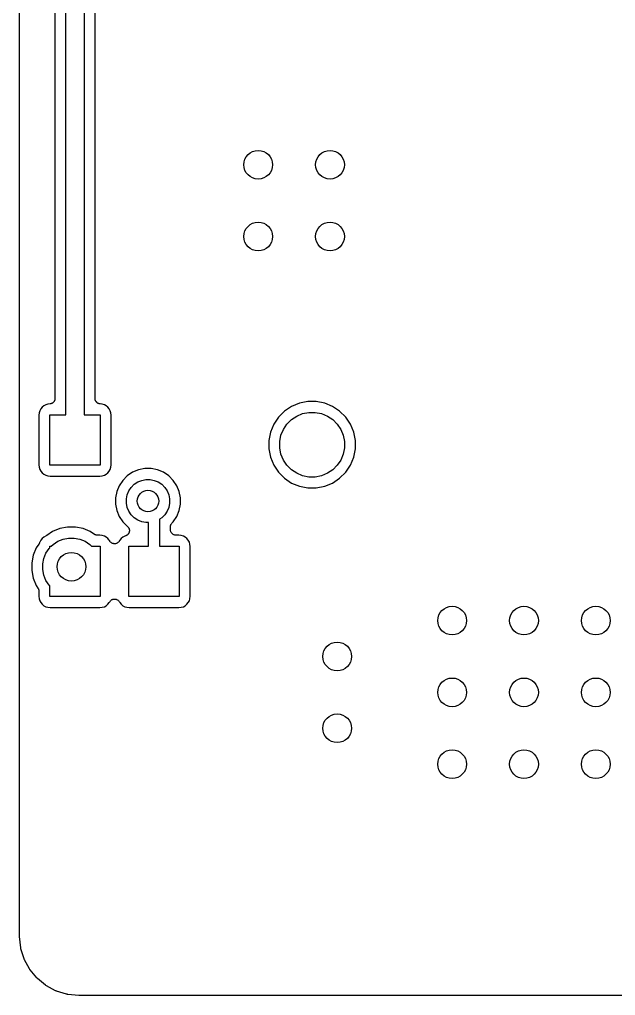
# Model space of a CAD drawing. Extents: x 0.48 to 2.43, y -7.79 to -4.85.
# Drawn here: x 0.479 to 0.806, y -7.788 to -7.253 of the extents above; entities that cross this region are included whole.
import ezdxf

# ---------------------------------------------------------------- set-up
doc = ezdxf.new("R2010")
doc.units = 0
doc.header["$MEASUREMENT"] = 0
doc.layers.add('BLACK', color=7, linetype='CONTINUOUS')

msp = doc.modelspace()

# ---------------------------------------------------------------- linework, layer by layer
at = {"layer": 'BLACK', "linetype": 'CONTINUOUS'}
for p, q in [((0.479425, -7.75565), (0.479425, -7.04773)), ((0.514843, -7.06703), (0.514843, -7.46988)), ((0.520843, -7.46086), (0.520843, -7.07076)), ((0.498843, -7.12727), (0.498843, -7.46086)), ((0.504843, -7.46988), (0.504843, -7.12771)), ((0.498777, -7.46148), (0.498736, -7.46161)), ((0.498795, -7.46133), (0.498777, -7.46148)), ((0.498826, -7.46117), (0.498795, -7.46133)), ((0.498827, -7.46104), (0.498826, -7.46117)), ((0.498842, -7.4609), (0.498827, -7.46104)), ((0.498843, -7.46086), (0.498842, -7.4609)), ((0.520856, -7.461), (0.520843, -7.46086)), ((0.520855, -7.46113), (0.520856, -7.461)), ((0.520884, -7.46129), (0.520855, -7.46113)), ((0.5209, -7.46144), (0.520884, -7.46129)), ((0.520939, -7.46157), (0.5209, -7.46144)), ((0.49105, -7.46653), (0.490493, -7.46757)), ((0.4918, -7.46562), (0.49105, -7.46653)), ((0.492714, -7.46487), (0.4918, -7.46562)), ((0.493756, -7.46431), (0.492714, -7.46487)), ((0.494887, -7.46397), (0.493756, -7.46431)), ((0.496137, -7.46385), (0.494887, -7.46397)), ((0.49627, -7.46382), (0.496137, -7.46385)), ((0.496405, -7.46381), (0.49627, -7.46382)), ((0.496556, -7.46376), (0.496405, -7.46381)), ((0.496711, -7.46373), (0.496556, -7.46376)), ((0.496837, -7.46368), (0.496711, -7.46373)), ((0.496966, -7.46364), (0.496837, -7.46368)), ((0.497106, -7.46357), (0.496966, -7.46364)), ((0.497252, -7.46351), (0.497106, -7.46357)), ((0.497365, -7.46343), (0.497252, -7.46351)), ((0.497485, -7.46337), (0.497365, -7.46343)), ((0.497608, -7.46327), (0.497485, -7.46337)), ((0.49774, -7.46318), (0.497608, -7.46327)), ((0.497836, -7.46309), (0.49774, -7.46318)), ((0.497942, -7.463), (0.497836, -7.46309)), ((0.498043, -7.46288), (0.497942, -7.463)), ((0.498155, -7.46277), (0.498043, -7.46288)), ((0.498231, -7.46266), (0.498155, -7.46277)), ((0.498318, -7.46255), (0.498231, -7.46266)), ((0.498394, -7.46242), (0.498318, -7.46255)), ((0.498482, -7.46229), (0.498394, -7.46242)), ((0.498535, -7.46216), (0.498482, -7.46229)), ((0.4986, -7.46204), (0.498535, -7.46216)), ((0.498648, -7.46189), (0.4986, -7.46204)), ((0.498709, -7.46175), (0.498648, -7.46189)), ((0.498736, -7.46161), (0.498709, -7.46175)), ((0.520964, -7.46171), (0.520939, -7.46157)), ((0.521023, -7.46185), (0.520964, -7.46171)), ((0.521069, -7.462), (0.521023, -7.46185)), ((0.521133, -7.46212), (0.521069, -7.462)), ((0.521183, -7.46225), (0.521133, -7.46212)), ((0.52127, -7.46238), (0.521183, -7.46225)), ((0.521344, -7.46252), (0.52127, -7.46238)), ((0.52143, -7.46263), (0.521344, -7.46252)), ((0.521504, -7.46274), (0.52143, -7.46263)), ((0.521614, -7.46285), (0.521504, -7.46274)), ((0.521714, -7.46297), (0.521614, -7.46285)), ((0.521818, -7.46306), (0.521714, -7.46297)), ((0.521913, -7.46316), (0.521818, -7.46306)), ((0.522043, -7.46325), (0.521913, -7.46316)), ((0.522165, -7.46335), (0.522043, -7.46325)), ((0.522284, -7.46341), (0.522165, -7.46335)), ((0.522396, -7.46349), (0.522284, -7.46341)), ((0.522541, -7.46355), (0.522396, -7.46349)), ((0.52268, -7.46363), (0.522541, -7.46355)), ((0.52281, -7.46367), (0.52268, -7.46363)), ((0.522934, -7.46372), (0.52281, -7.46367)), ((0.523088, -7.46375), (0.522934, -7.46372)), ((0.523239, -7.4638), (0.523088, -7.46375)), ((0.523374, -7.46381), (0.523239, -7.4638)), ((0.523507, -7.46384), (0.523374, -7.46381)), ((0.523548, -7.46385), (0.523507, -7.46384)), ((0.524798, -7.46397), (0.523548, -7.46385)), ((0.525929, -7.46431), (0.524798, -7.46397)), ((0.526972, -7.46487), (0.525929, -7.46431)), ((0.527885, -7.46562), (0.526972, -7.46487)), ((0.528635, -7.46653), (0.527885, -7.46562)), ((0.529192, -7.46757), (0.528635, -7.46653)), ((0.62853, -7.4652), (0.624645, -7.4678)), ((0.632846, -7.46342), (0.62853, -7.4652)), ((0.637428, -7.4625), (0.632846, -7.46342)), ((0.6421, -7.4625), (0.637428, -7.4625)), ((0.646682, -7.46342), (0.6421, -7.4625)), ((0.650998, -7.4652), (0.646682, -7.46342)), ((0.654882, -7.4678), (0.650998, -7.4652)), ((0.49015, -7.46871), (0.490019, -7.47003)), ((0.490019, -7.47003), (0.490019, -7.49729)), ((0.490493, -7.46757), (0.49015, -7.46871)), ((0.496063, -7.49744), (0.496063, -7.46988)), ((0.496063, -7.46988), (0.504843, -7.46988)), ((0.514843, -7.46988), (0.523622, -7.46988)), ((0.523622, -7.46988), (0.523622, -7.49744)), ((0.529535, -7.46871), (0.529192, -7.46757)), ((0.529666, -7.47003), (0.529535, -7.46871)), ((0.529666, -7.49729), (0.529666, -7.47003)), ((0.621342, -7.4711), (0.618747, -7.47499)), ((0.624645, -7.4678), (0.621342, -7.4711)), ((0.62847, -7.47246), (0.631372, -7.47052)), ((0.631372, -7.47052), (0.634596, -7.46918)), ((0.634596, -7.46918), (0.638019, -7.4685)), ((0.638019, -7.4685), (0.641509, -7.4685)), ((0.641509, -7.4685), (0.644931, -7.46918)), ((0.644931, -7.46918), (0.648156, -7.47052)), ((0.648156, -7.47052), (0.651057, -7.47246)), ((0.658186, -7.4711), (0.654882, -7.4678)), ((0.660781, -7.47499), (0.658186, -7.4711)), ((0.618747, -7.47499), (0.616959, -7.4793)), ((0.624064, -7.47783), (0.626002, -7.47493)), ((0.626002, -7.47493), (0.62847, -7.47246)), ((0.651057, -7.47246), (0.653525, -7.47493)), ((0.653525, -7.47493), (0.655464, -7.47783)), ((0.662569, -7.4793), (0.660781, -7.47499)), ((0.616959, -7.4793), (0.616047, -7.48388)), ((0.622047, -7.48448), (0.622728, -7.48105)), ((0.622728, -7.48105), (0.624064, -7.47783)), ((0.655464, -7.47783), (0.656799, -7.48105)), ((0.656799, -7.48105), (0.65748, -7.48448)), ((0.66348, -7.48388), (0.662569, -7.4793)), ((0.616047, -7.48388), (0.616047, -7.48856)), ((0.622047, -7.48797), (0.622047, -7.48448)), ((0.622728, -7.49139), (0.622047, -7.48797)), ((0.65748, -7.48797), (0.656799, -7.49139)), ((0.65748, -7.48448), (0.65748, -7.48797)), ((0.66348, -7.48856), (0.66348, -7.48388)), ((0.616047, -7.48856), (0.616959, -7.49314)), ((0.616959, -7.49314), (0.618747, -7.49745)), ((0.624064, -7.49461), (0.622728, -7.49139)), ((0.656799, -7.49139), (0.655464, -7.49461)), ((0.660781, -7.49745), (0.662569, -7.49314)), ((0.662569, -7.49314), (0.66348, -7.48856)), ((0.490019, -7.49729), (0.49015, -7.49862)), ((0.49015, -7.49862), (0.490493, -7.49975)), ((0.523622, -7.49744), (0.496063, -7.49744)), ((0.529192, -7.49975), (0.529535, -7.49862)), ((0.529535, -7.49862), (0.529666, -7.49729)), ((0.618747, -7.49745), (0.621342, -7.50134)), ((0.626002, -7.49751), (0.624064, -7.49461)), ((0.62847, -7.49998), (0.626002, -7.49751)), ((0.653525, -7.49751), (0.651057, -7.49998)), ((0.655464, -7.49461), (0.653525, -7.49751)), ((0.658186, -7.50134), (0.660781, -7.49745)), ((0.490493, -7.49975), (0.49105, -7.50079)), ((0.49105, -7.50079), (0.4918, -7.5017)), ((0.4918, -7.5017), (0.492714, -7.50245)), ((0.492714, -7.50245), (0.493756, -7.50301)), ((0.493756, -7.50301), (0.494887, -7.50335)), ((0.494887, -7.50335), (0.49621, -7.50348)), ((0.49621, -7.50348), (0.523475, -7.50348)), ((0.523475, -7.50348), (0.524798, -7.50335)), ((0.524798, -7.50335), (0.525929, -7.50301)), ((0.525929, -7.50301), (0.526972, -7.50245)), ((0.526972, -7.50245), (0.527885, -7.5017)), ((0.527885, -7.5017), (0.528635, -7.50079)), ((0.528635, -7.50079), (0.529192, -7.49975)), ((0.538473, -7.50329), (0.535992, -7.50577)), ((0.54139, -7.50134), (0.538473, -7.50329)), ((0.544632, -7.5), (0.54139, -7.50134)), ((0.548073, -7.49932), (0.544632, -7.5)), ((0.551581, -7.49932), (0.548073, -7.49932)), ((0.555022, -7.5), (0.551581, -7.49932)), ((0.558264, -7.50134), (0.555022, -7.5)), ((0.561181, -7.50329), (0.558264, -7.50134)), ((0.563662, -7.50577), (0.561181, -7.50329)), ((0.621342, -7.50134), (0.624645, -7.50464)), ((0.631372, -7.50192), (0.62847, -7.49998)), ((0.634596, -7.50326), (0.631372, -7.50192)), ((0.638019, -7.50394), (0.634596, -7.50326)), ((0.641509, -7.50394), (0.638019, -7.50394)), ((0.644931, -7.50326), (0.641509, -7.50394)), ((0.648156, -7.50192), (0.644931, -7.50326)), ((0.651057, -7.49998), (0.648156, -7.50192)), ((0.654882, -7.50464), (0.658186, -7.50134)), ((0.534043, -7.50869), (0.532701, -7.51193)), ((0.535992, -7.50577), (0.534043, -7.50869)), ((0.53936, -7.51153), (0.540653, -7.5096)), ((0.540653, -7.5096), (0.542298, -7.50795)), ((0.542298, -7.50795), (0.544233, -7.50666)), ((0.544233, -7.50666), (0.546382, -7.50577)), ((0.546382, -7.50577), (0.548664, -7.50532)), ((0.548664, -7.50532), (0.55099, -7.50532)), ((0.55099, -7.50532), (0.553272, -7.50577)), ((0.553272, -7.50577), (0.555422, -7.50666)), ((0.555422, -7.50666), (0.557356, -7.50795)), ((0.557356, -7.50795), (0.559001, -7.5096)), ((0.559001, -7.5096), (0.560294, -7.51153)), ((0.565611, -7.50869), (0.563662, -7.50577)), ((0.566954, -7.51193), (0.565611, -7.50869)), ((0.624645, -7.50464), (0.62853, -7.50724)), ((0.62853, -7.50724), (0.632846, -7.50903)), ((0.632846, -7.50903), (0.637428, -7.50994)), ((0.6421, -7.50994), (0.646682, -7.50903)), ((0.646682, -7.50903), (0.650998, -7.50724)), ((0.650998, -7.50724), (0.654882, -7.50464)), ((0.532701, -7.51193), (0.532016, -7.51537)), ((0.538016, -7.51596), (0.53847, -7.51368)), ((0.53847, -7.51368), (0.53936, -7.51153)), ((0.560294, -7.51153), (0.561184, -7.51368)), ((0.561184, -7.51368), (0.561638, -7.51596)), ((0.567638, -7.51537), (0.566954, -7.51193)), ((0.637428, -7.50994), (0.6421, -7.50994)), ((0.532016, -7.51537), (0.532016, -7.51888)), ((0.532016, -7.51888), (0.532701, -7.52232)), ((0.538016, -7.51829), (0.538016, -7.51596)), ((0.53847, -7.52057), (0.538016, -7.51829)), ((0.561638, -7.51829), (0.561184, -7.52057)), ((0.561638, -7.51596), (0.561638, -7.51829)), ((0.566954, -7.52232), (0.567638, -7.51888)), ((0.567638, -7.51888), (0.567638, -7.51537)), ((0.532701, -7.52232), (0.534043, -7.52556)), ((0.534043, -7.52556), (0.535992, -7.52848)), ((0.53936, -7.52272), (0.53847, -7.52057)), ((0.540653, -7.52466), (0.53936, -7.52272)), ((0.542298, -7.5263), (0.540653, -7.52466)), ((0.559001, -7.52466), (0.557356, -7.5263)), ((0.560294, -7.52272), (0.559001, -7.52466)), ((0.561184, -7.52057), (0.560294, -7.52272)), ((0.563662, -7.52848), (0.565611, -7.52556)), ((0.565611, -7.52556), (0.566954, -7.52232)), ((0.535992, -7.52848), (0.538535, -7.53102)), ((0.538535, -7.53102), (0.538574, -7.53105)), ((0.538574, -7.53105), (0.53868, -7.53116)), ((0.544233, -7.52759), (0.542298, -7.5263)), ((0.546382, -7.52848), (0.544233, -7.52759)), ((0.548664, -7.52894), (0.546382, -7.52848)), ((0.55015, -7.52894), (0.548664, -7.52894)), ((0.55015, -7.54193), (0.55015, -7.52894)), ((0.557356, -7.5263), (0.55615, -7.52711)), ((0.55615, -7.52711), (0.55615, -7.54193)), ((0.56215, -7.53119), (0.562181, -7.53092)), ((0.562181, -7.53092), (0.562209, -7.53064)), ((0.562209, -7.53064), (0.562213, -7.53063)), ((0.562213, -7.53063), (0.562215, -7.53061)), ((0.562215, -7.53061), (0.562299, -7.53035)), ((0.562299, -7.53035), (0.56238, -7.53008)), ((0.56238, -7.53008), (0.562387, -7.53007)), ((0.562387, -7.53007), (0.562392, -7.53005)), ((0.562392, -7.53005), (0.562525, -7.52981)), ((0.562525, -7.52981), (0.562657, -7.52957)), ((0.562657, -7.52957), (0.562667, -7.52955)), ((0.562667, -7.52955), (0.562674, -7.52954)), ((0.562674, -7.52954), (0.562851, -7.52933)), ((0.562851, -7.52933), (0.563028, -7.52911)), ((0.563028, -7.52911), (0.563662, -7.52848)), ((0.493974, -7.53624), (0.492714, -7.53692)), ((0.494057, -7.53621), (0.493974, -7.53624)), ((0.494163, -7.53614), (0.494057, -7.53621)), ((0.494277, -7.53608), (0.494163, -7.53614)), ((0.494312, -7.53606), (0.494277, -7.53608)), ((0.497572, -7.53388), (0.494312, -7.53606)), ((0.50153, -7.53224), (0.497572, -7.53388)), ((0.505732, -7.5314), (0.50153, -7.53224)), ((0.510016, -7.5314), (0.505732, -7.5314)), ((0.514218, -7.53224), (0.510016, -7.5314)), ((0.518176, -7.53388), (0.514218, -7.53224)), ((0.520425, -7.53538), (0.518176, -7.53388)), ((0.520669, -7.53551), (0.520425, -7.53538)), ((0.52091, -7.53564), (0.520669, -7.53551)), ((0.520927, -7.53565), (0.52091, -7.53564)), ((0.520942, -7.53566), (0.520927, -7.53565)), ((0.521205, -7.53574), (0.520942, -7.53566)), ((0.521468, -7.53582), (0.521205, -7.53574)), ((0.521485, -7.53582), (0.521468, -7.53582)), ((0.521502, -7.53583), (0.521485, -7.53582)), ((0.521776, -7.53585), (0.521502, -7.53583)), ((0.52205, -7.53589), (0.521776, -7.53585)), ((0.522084, -7.53589), (0.52205, -7.53589)), ((0.522085, -7.53589), (0.522084, -7.53589)), ((0.522084, -7.53589), (0.522084, -7.53589)), ((0.522092, -7.53589), (0.522085, -7.53589)), ((0.523475, -7.53589), (0.522092, -7.53589)), ((0.524798, -7.53602), (0.523475, -7.53589)), ((0.525929, -7.53636), (0.524798, -7.53602)), ((0.526972, -7.53692), (0.525929, -7.53636)), ((0.537063, -7.53636), (0.536021, -7.53692)), ((0.537519, -7.53622), (0.537063, -7.53636)), ((0.53765, -7.53617), (0.537519, -7.53622)), ((0.537785, -7.53613), (0.53765, -7.53617)), ((0.53792, -7.53606), (0.537785, -7.53613)), ((0.538061, -7.536), (0.53792, -7.53606)), ((0.538178, -7.53592), (0.538061, -7.536)), ((0.538303, -7.53585), (0.538178, -7.53592)), ((0.538421, -7.53576), (0.538303, -7.53585)), ((0.538548, -7.53567), (0.538421, -7.53576)), ((0.538648, -7.53557), (0.538548, -7.53567)), ((0.538757, -7.53548), (0.538648, -7.53557)), ((0.53868, -7.53116), (0.538797, -7.53126)), ((0.538855, -7.53537), (0.538757, -7.53548)), ((0.538797, -7.53126), (0.538886, -7.53137)), ((0.538963, -7.53526), (0.538855, -7.53537)), ((0.538886, -7.53137), (0.538984, -7.53147)), ((0.539041, -7.53514), (0.538963, -7.53526)), ((0.538984, -7.53147), (0.539068, -7.53159)), ((0.539132, -7.53503), (0.539041, -7.53514)), ((0.539068, -7.53159), (0.539163, -7.53171)), ((0.539204, -7.5349), (0.539132, -7.53503)), ((0.539163, -7.53171), (0.539228, -7.53184)), ((0.539289, -7.53477), (0.539204, -7.5349)), ((0.539228, -7.53184), (0.539305, -7.53196)), ((0.539344, -7.53464), (0.539289, -7.53477)), ((0.539305, -7.53196), (0.539363, -7.5321)), ((0.539411, -7.53452), (0.539344, -7.53464)), ((0.539363, -7.5321), (0.539433, -7.53223)), ((0.539457, -7.53437), (0.539411, -7.53452)), ((0.539433, -7.53223), (0.539473, -7.53237)), ((0.539516, -7.53423), (0.539457, -7.53437)), ((0.539473, -7.53237), (0.539525, -7.5325)), ((0.539544, -7.53409), (0.539516, -7.53423)), ((0.539525, -7.5325), (0.539554, -7.53265)), ((0.539586, -7.53396), (0.539544, -7.53409)), ((0.539554, -7.53265), (0.539597, -7.53279)), ((0.539602, -7.53381), (0.539586, -7.53396)), ((0.539597, -7.53279), (0.539609, -7.53294)), ((0.539633, -7.53366), (0.539602, -7.53381)), ((0.539609, -7.53294), (0.539636, -7.53307)), ((0.539648, -7.53338), (0.539633, -7.53352)), ((0.539633, -7.53352), (0.539633, -7.53366)), ((0.539636, -7.53307), (0.539635, -7.53323)), ((0.539635, -7.53323), (0.539648, -7.53338)), ((0.56215, -7.53122), (0.56215, -7.53119)), ((0.56215, -7.53123), (0.56215, -7.53122)), ((0.56215, -7.53122), (0.56215, -7.53122)), ((0.56215, -7.53122), (0.56215, -7.53122)), ((0.56215, -7.53289), (0.56215, -7.53123)), ((0.562177, -7.53317), (0.56215, -7.53289)), ((0.562203, -7.53345), (0.562177, -7.53317)), ((0.562206, -7.53346), (0.562203, -7.53345)), ((0.562207, -7.53347), (0.562206, -7.53346)), ((0.562289, -7.53374), (0.562207, -7.53347)), ((0.562368, -7.53401), (0.562289, -7.53374)), ((0.562373, -7.53402), (0.562368, -7.53401)), ((0.562376, -7.53403), (0.562373, -7.53402)), ((0.562509, -7.53428), (0.562376, -7.53403)), ((0.562639, -7.53453), (0.562509, -7.53428)), ((0.562646, -7.53454), (0.562639, -7.53453)), ((0.562651, -7.53455), (0.562646, -7.53454)), ((0.562829, -7.53476), (0.562651, -7.53455)), ((0.563006, -7.53498), (0.562829, -7.53476)), ((0.563014, -7.53499), (0.563006, -7.53498)), ((0.563021, -7.535), (0.563014, -7.53499)), ((0.563238, -7.53518), (0.563021, -7.535)), ((0.563455, -7.53536), (0.563238, -7.53518)), ((0.563464, -7.53537), (0.563455, -7.53536)), ((0.563472, -7.53537), (0.563464, -7.53537)), ((0.563721, -7.53551), (0.563472, -7.53537)), ((0.563968, -7.53564), (0.563721, -7.53551)), ((0.563978, -7.53565), (0.563968, -7.53564)), ((0.563987, -7.53565), (0.563978, -7.53565)), ((0.564258, -7.53574), (0.563987, -7.53565)), ((0.564526, -7.53582), (0.564258, -7.53574)), ((0.564536, -7.53582), (0.564526, -7.53582)), ((0.564546, -7.53582), (0.564536, -7.53582)), ((0.564826, -7.53585), (0.564546, -7.53582)), ((0.565108, -7.53589), (0.564826, -7.53585)), ((0.565128, -7.53589), (0.565108, -7.53589)), ((0.565129, -7.53589), (0.565128, -7.53589)), ((0.56515, -7.53589), (0.565129, -7.53589)), ((0.565129, -7.53589), (0.565129, -7.53589)), ((0.566782, -7.53589), (0.56515, -7.53589)), ((0.568105, -7.53602), (0.566782, -7.53589)), ((0.569236, -7.53636), (0.568105, -7.53602)), ((0.570279, -7.53692), (0.569236, -7.53636)), ((0.490026, -7.54072), (0.488601, -7.54285)), ((0.490087, -7.5406), (0.490026, -7.54072)), ((0.490159, -7.5405), (0.490087, -7.5406)), ((0.490224, -7.54034), (0.490159, -7.5405)), ((0.490302, -7.5402), (0.490224, -7.54034)), ((0.49034, -7.54008), (0.490302, -7.5402)), ((0.49039, -7.53996), (0.49034, -7.54008)), ((0.490403, -7.53992), (0.49039, -7.53996)), ((0.490493, -7.53962), (0.490403, -7.53992)), ((0.49105, -7.53858), (0.490493, -7.53962)), ((0.4918, -7.53767), (0.49105, -7.53858)), ((0.492714, -7.53692), (0.4918, -7.53767)), ((0.496823, -7.54193), (0.497835, -7.54092)), ((0.497835, -7.54092), (0.500415, -7.53919)), ((0.500415, -7.53919), (0.50328, -7.53801)), ((0.50328, -7.53801), (0.506323, -7.5374)), ((0.506323, -7.5374), (0.509425, -7.5374)), ((0.509425, -7.5374), (0.512468, -7.53801)), ((0.512468, -7.53801), (0.515334, -7.53919)), ((0.515334, -7.53919), (0.517913, -7.54092)), ((0.517913, -7.54092), (0.518925, -7.54193)), ((0.527885, -7.53767), (0.526972, -7.53692)), ((0.528635, -7.53858), (0.527885, -7.53767)), ((0.52885, -7.53898), (0.528635, -7.53858)), ((0.529009, -7.53922), (0.52885, -7.53898)), ((0.529167, -7.53946), (0.529009, -7.53922)), ((0.529172, -7.53946), (0.529167, -7.53946)), ((0.529175, -7.53947), (0.529172, -7.53946)), ((0.529375, -7.53967), (0.529175, -7.53947)), ((0.529579, -7.53988), (0.529375, -7.53967)), ((0.529584, -7.53988), (0.529579, -7.53988)), ((0.529589, -7.53988), (0.529584, -7.53988)), ((0.529825, -7.54004), (0.529589, -7.53988)), ((0.530063, -7.5402), (0.529825, -7.54004)), ((0.530069, -7.54021), (0.530063, -7.5402)), ((0.530075, -7.54021), (0.530069, -7.54021)), ((0.530341, -7.54032), (0.530075, -7.54021)), ((0.530603, -7.54043), (0.530341, -7.54032)), ((0.530609, -7.54043), (0.530603, -7.54043)), ((0.530615, -7.54044), (0.530609, -7.54043)), ((0.530899, -7.54049), (0.530615, -7.54044)), ((0.531176, -7.54055), (0.530899, -7.54049)), ((0.531183, -7.54055), (0.531176, -7.54055)), ((0.531189, -7.54055), (0.531183, -7.54055)), ((0.531477, -7.54055), (0.531189, -7.54055)), ((0.531761, -7.54056), (0.531477, -7.54055)), ((0.531768, -7.54056), (0.531761, -7.54056)), ((0.531774, -7.54056), (0.531768, -7.54056)), ((0.532057, -7.5405), (0.531774, -7.54056)), ((0.532337, -7.54045), (0.532057, -7.5405)), ((0.532343, -7.54045), (0.532337, -7.54045)), ((0.532349, -7.54044), (0.532343, -7.54045)), ((0.532615, -7.54034), (0.532349, -7.54044)), ((0.53288, -7.54023), (0.532615, -7.54034)), ((0.532886, -7.54023), (0.53288, -7.54023)), ((0.532892, -7.54022), (0.532886, -7.54023)), ((0.533128, -7.54007), (0.532892, -7.54022)), ((0.533371, -7.53991), (0.533128, -7.54007)), ((0.533376, -7.53991), (0.533371, -7.53991)), ((0.533381, -7.5399), (0.533376, -7.53991)), ((0.533581, -7.53971), (0.533381, -7.5399)), ((0.53379, -7.5395), (0.533581, -7.53971)), ((0.533794, -7.5395), (0.53379, -7.5395)), ((0.533798, -7.53949), (0.533794, -7.5395)), ((0.533954, -7.53926), (0.533798, -7.53949)), ((0.534122, -7.53902), (0.533954, -7.53926)), ((0.534128, -7.53901), (0.534122, -7.53902)), ((0.534142, -7.53898), (0.534128, -7.53901)), ((0.534128, -7.53901), (0.534128, -7.53901)), ((0.534128, -7.53901), (0.534128, -7.53901)), ((0.534357, -7.53858), (0.534142, -7.53898)), ((0.535107, -7.53767), (0.534357, -7.53858)), ((0.536021, -7.53692), (0.535107, -7.53767)), ((0.571192, -7.53767), (0.570279, -7.53692)), ((0.571942, -7.53858), (0.571192, -7.53767)), ((0.572499, -7.53962), (0.571942, -7.53858)), ((0.572842, -7.54075), (0.572499, -7.53962)), ((0.572973, -7.54208), (0.572842, -7.54075)), ((0.486962, -7.54681), (0.486126, -7.55101)), ((0.488601, -7.54285), (0.486962, -7.54681)), ((0.492731, -7.54856), (0.493918, -7.54569)), ((0.493918, -7.54569), (0.495642, -7.54311)), ((0.495642, -7.54311), (0.496063, -7.54269)), ((0.496063, -7.54269), (0.496063, -7.54193)), ((0.496063, -7.54193), (0.496823, -7.54193)), ((0.518925, -7.54193), (0.523622, -7.54193)), ((0.523622, -7.54193), (0.523622, -7.56949)), ((0.53937, -7.56949), (0.53937, -7.54193)), ((0.53937, -7.54193), (0.55015, -7.54193)), ((0.55615, -7.54193), (0.566929, -7.54193)), ((0.566929, -7.54193), (0.566929, -7.56949)), ((0.572973, -7.56934), (0.572973, -7.54208)), ((0.486126, -7.55101), (0.486126, -7.55529)), ((0.492126, -7.5516), (0.492731, -7.54856)), ((0.492126, -7.5547), (0.492126, -7.5516)), ((0.486126, -7.55529), (0.486962, -7.55949)), ((0.492731, -7.55774), (0.492126, -7.5547)), ((0.493918, -7.56061), (0.492731, -7.55774)), ((0.486962, -7.55949), (0.488601, -7.56345)), ((0.495642, -7.56319), (0.493918, -7.56061)), ((0.496063, -7.56361), (0.495642, -7.56319)), ((0.488601, -7.56345), (0.489514, -7.56482)), ((0.489514, -7.56482), (0.489518, -7.56482)), ((0.489518, -7.56482), (0.489518, -7.56482)), ((0.489518, -7.56482), (0.489518, -7.56482)), ((0.489518, -7.56482), (0.489537, -7.56485)), ((0.489537, -7.56485), (0.489664, -7.5651)), ((0.489664, -7.5651), (0.489793, -7.56534)), ((0.489793, -7.56534), (0.489798, -7.56536)), ((0.489798, -7.56536), (0.489806, -7.56537)), ((0.489806, -7.56537), (0.489883, -7.56564)), ((0.489883, -7.56564), (0.489962, -7.5659)), ((0.489962, -7.5659), (0.489964, -7.56592)), ((0.489964, -7.56592), (0.489969, -7.56593)), ((0.489969, -7.56593), (0.489993, -7.56621)), ((0.489993, -7.56621), (0.490019, -7.56648)), ((0.490019, -7.56648), (0.490019, -7.56934)), ((0.496063, -7.56949), (0.496063, -7.56361)), ((0.490019, -7.56934), (0.49015, -7.57066)), ((0.49015, -7.57066), (0.490493, -7.5718)), ((0.490493, -7.5718), (0.49105, -7.57284)), ((0.49105, -7.57284), (0.4918, -7.57375)), ((0.4918, -7.57375), (0.492714, -7.5745)), ((0.523622, -7.56949), (0.496063, -7.56949)), ((0.526972, -7.5745), (0.527885, -7.57375)), ((0.527885, -7.57375), (0.528635, -7.57284)), ((0.528635, -7.57284), (0.52885, -7.57243)), ((0.52885, -7.57243), (0.528864, -7.57241)), ((0.528864, -7.57241), (0.52887, -7.5724)), ((0.528864, -7.57241), (0.528864, -7.57241)), ((0.528864, -7.57241), (0.528864, -7.57241)), ((0.52887, -7.5724), (0.529038, -7.57215)), ((0.529038, -7.57215), (0.529194, -7.57193)), ((0.529194, -7.57193), (0.529198, -7.57192)), ((0.529198, -7.57192), (0.529202, -7.57192)), ((0.529202, -7.57192), (0.529411, -7.57171)), ((0.529411, -7.57171), (0.529611, -7.57152)), ((0.529611, -7.57152), (0.529617, -7.57151)), ((0.529617, -7.57151), (0.529621, -7.57151)), ((0.529621, -7.57151), (0.529864, -7.57135)), ((0.529864, -7.57135), (0.5301, -7.57119)), ((0.5301, -7.57119), (0.530106, -7.57119)), ((0.530106, -7.57119), (0.530112, -7.57119)), ((0.530112, -7.57119), (0.530377, -7.57108)), ((0.530377, -7.57108), (0.530643, -7.57097)), ((0.530643, -7.57097), (0.530649, -7.57097)), ((0.530649, -7.57097), (0.530655, -7.57097)), ((0.530655, -7.57097), (0.530935, -7.57092)), ((0.530935, -7.57092), (0.531218, -7.57086)), ((0.531218, -7.57086), (0.531224, -7.57086)), ((0.531224, -7.57086), (0.531231, -7.57086)), ((0.531231, -7.57086), (0.531515, -7.57086)), ((0.531515, -7.57086), (0.531803, -7.57086)), ((0.531803, -7.57086), (0.53181, -7.57087)), ((0.53181, -7.57087), (0.531816, -7.57087)), ((0.531816, -7.57087), (0.532093, -7.57092)), ((0.532093, -7.57092), (0.532377, -7.57098)), ((0.532377, -7.57098), (0.532383, -7.57098)), ((0.532383, -7.57098), (0.532389, -7.57099)), ((0.532389, -7.57099), (0.532651, -7.5711)), ((0.532651, -7.5711), (0.532917, -7.57121)), ((0.532917, -7.57121), (0.532923, -7.57121)), ((0.532923, -7.57121), (0.532929, -7.57121)), ((0.532929, -7.57121), (0.533167, -7.57137)), ((0.533167, -7.57137), (0.533403, -7.57153)), ((0.533403, -7.57153), (0.533408, -7.57154)), ((0.533408, -7.57154), (0.533413, -7.57154)), ((0.533413, -7.57154), (0.533615, -7.57175)), ((0.533615, -7.57175), (0.533817, -7.57195)), ((0.533817, -7.57195), (0.53382, -7.57195)), ((0.53382, -7.57195), (0.533825, -7.57196)), ((0.533825, -7.57196), (0.533983, -7.5722)), ((0.533983, -7.5722), (0.534142, -7.57243)), ((0.534142, -7.57243), (0.534357, -7.57284)), ((0.534357, -7.57284), (0.535107, -7.57375)), ((0.535107, -7.57375), (0.536021, -7.5745)), ((0.566929, -7.56949), (0.53937, -7.56949)), ((0.570279, -7.5745), (0.571192, -7.57375)), ((0.571192, -7.57375), (0.571942, -7.57284)), ((0.571942, -7.57284), (0.572499, -7.5718)), ((0.572499, -7.5718), (0.572842, -7.57066)), ((0.572842, -7.57066), (0.572973, -7.56934)), ((0.492714, -7.5745), (0.493756, -7.57506)), ((0.493756, -7.57506), (0.494887, -7.5754)), ((0.494887, -7.5754), (0.49621, -7.57553)), ((0.49621, -7.57553), (0.523475, -7.57553)), ((0.523475, -7.57553), (0.524798, -7.5754)), ((0.524798, -7.5754), (0.525929, -7.57506)), ((0.525929, -7.57506), (0.526972, -7.5745)), ((0.536021, -7.5745), (0.537063, -7.57506)), ((0.537063, -7.57506), (0.538194, -7.5754)), ((0.538194, -7.5754), (0.539517, -7.57553)), ((0.539517, -7.57553), (0.566782, -7.57553)), ((0.566782, -7.57553), (0.568105, -7.5754)), ((0.568105, -7.5754), (0.569236, -7.57506)), ((0.569236, -7.57506), (0.570279, -7.5745)), ((0.479438, -7.75578), (0.479425, -7.75565)), ((0.479438, -7.75592), (0.479438, -7.75578)), ((0.479442, -7.75596), (0.479438, -7.75592)), ((0.480089, -7.76212), (0.479442, -7.75596)), ((0.480143, -7.76238), (0.480089, -7.76212)), ((0.480194, -7.76265), (0.480143, -7.76238)), ((0.480206, -7.76269), (0.480194, -7.76265)), ((0.4819, -7.76816), (0.480206, -7.76269)), ((0.482005, -7.76841), (0.4819, -7.76816)), ((0.482107, -7.76866), (0.482005, -7.76841)), ((0.482127, -7.7687), (0.482107, -7.76866)), ((0.48485, -7.77374), (0.482127, -7.7687)), ((0.485002, -7.77396), (0.48485, -7.77374)), ((0.485151, -7.77419), (0.485002, -7.77396)), ((0.485177, -7.77422), (0.485151, -7.77419)), ((0.488827, -7.77864), (0.485177, -7.77422)), ((0.489019, -7.77883), (0.488827, -7.77864)), ((0.48921, -7.77902), (0.489019, -7.77883)), ((0.489242, -7.77905), (0.48921, -7.77902)), ((0.49368, -7.78267), (0.489242, -7.77905)), ((0.493905, -7.78282), (0.49368, -7.78267)), ((0.49413, -7.78297), (0.493905, -7.78282)), ((0.494167, -7.78299), (0.49413, -7.78297)), ((0.499223, -7.78568), (0.494167, -7.78299)), ((0.494167, -7.78299), (0.494167, -7.78299)), ((0.499474, -7.78578), (0.499223, -7.78568)), ((0.499724, -7.78589), (0.499474, -7.78578)), ((0.499764, -7.7859), (0.499724, -7.78589)), ((0.505245, -7.78756), (0.499764, -7.7859)), ((0.505512, -7.78761), (0.505245, -7.78756)), ((0.505778, -7.78767), (0.505512, -7.78761)), ((0.505819, -7.78767), (0.505778, -7.78767)), ((0.50582, -7.78767), (0.505819, -7.78767)), ((0.512007, -7.78828), (0.50582, -7.78767)), ((0.50582, -7.78767), (0.50582, -7.78767)), ((0.512132, -7.78828), (0.512007, -7.78828)), ((0.512258, -7.78829), (0.512132, -7.78828)), ((0.512299, -7.78829), (0.512258, -7.78829)), ((0.839237, -7.78829), (0.512299, -7.78829))]:
    msp.add_line(p, q, dxfattribs=at)
at = {"layer": 'BLACK'}
for centre, radius in [((0.610236, -7.33268), 0.007874), ((0.649606, -7.33268), 0.007874), ((0.610236, -7.37205), 0.007874), ((0.649606, -7.37205), 0.007874), ((0.549827, -7.51713), 0.005906), ((0.507874, -7.55315), 0.007874), ((0.716535, -7.58268), 0.007874), ((0.755906, -7.58268), 0.007874), ((0.795276, -7.58268), 0.007874), ((0.653543, -7.60236), 0.007874), ((0.716535, -7.62205), 0.007874), ((0.755906, -7.62205), 0.007874), ((0.795276, -7.62205), 0.007874), ((0.653543, -7.64173), 0.007874), ((0.716535, -7.66142), 0.007874), ((0.755906, -7.66142), 0.007874), ((0.795276, -7.66142), 0.007874)]:
    msp.add_circle(centre, radius, dxfattribs=at)

doc.saveas('drawing.dxf')
